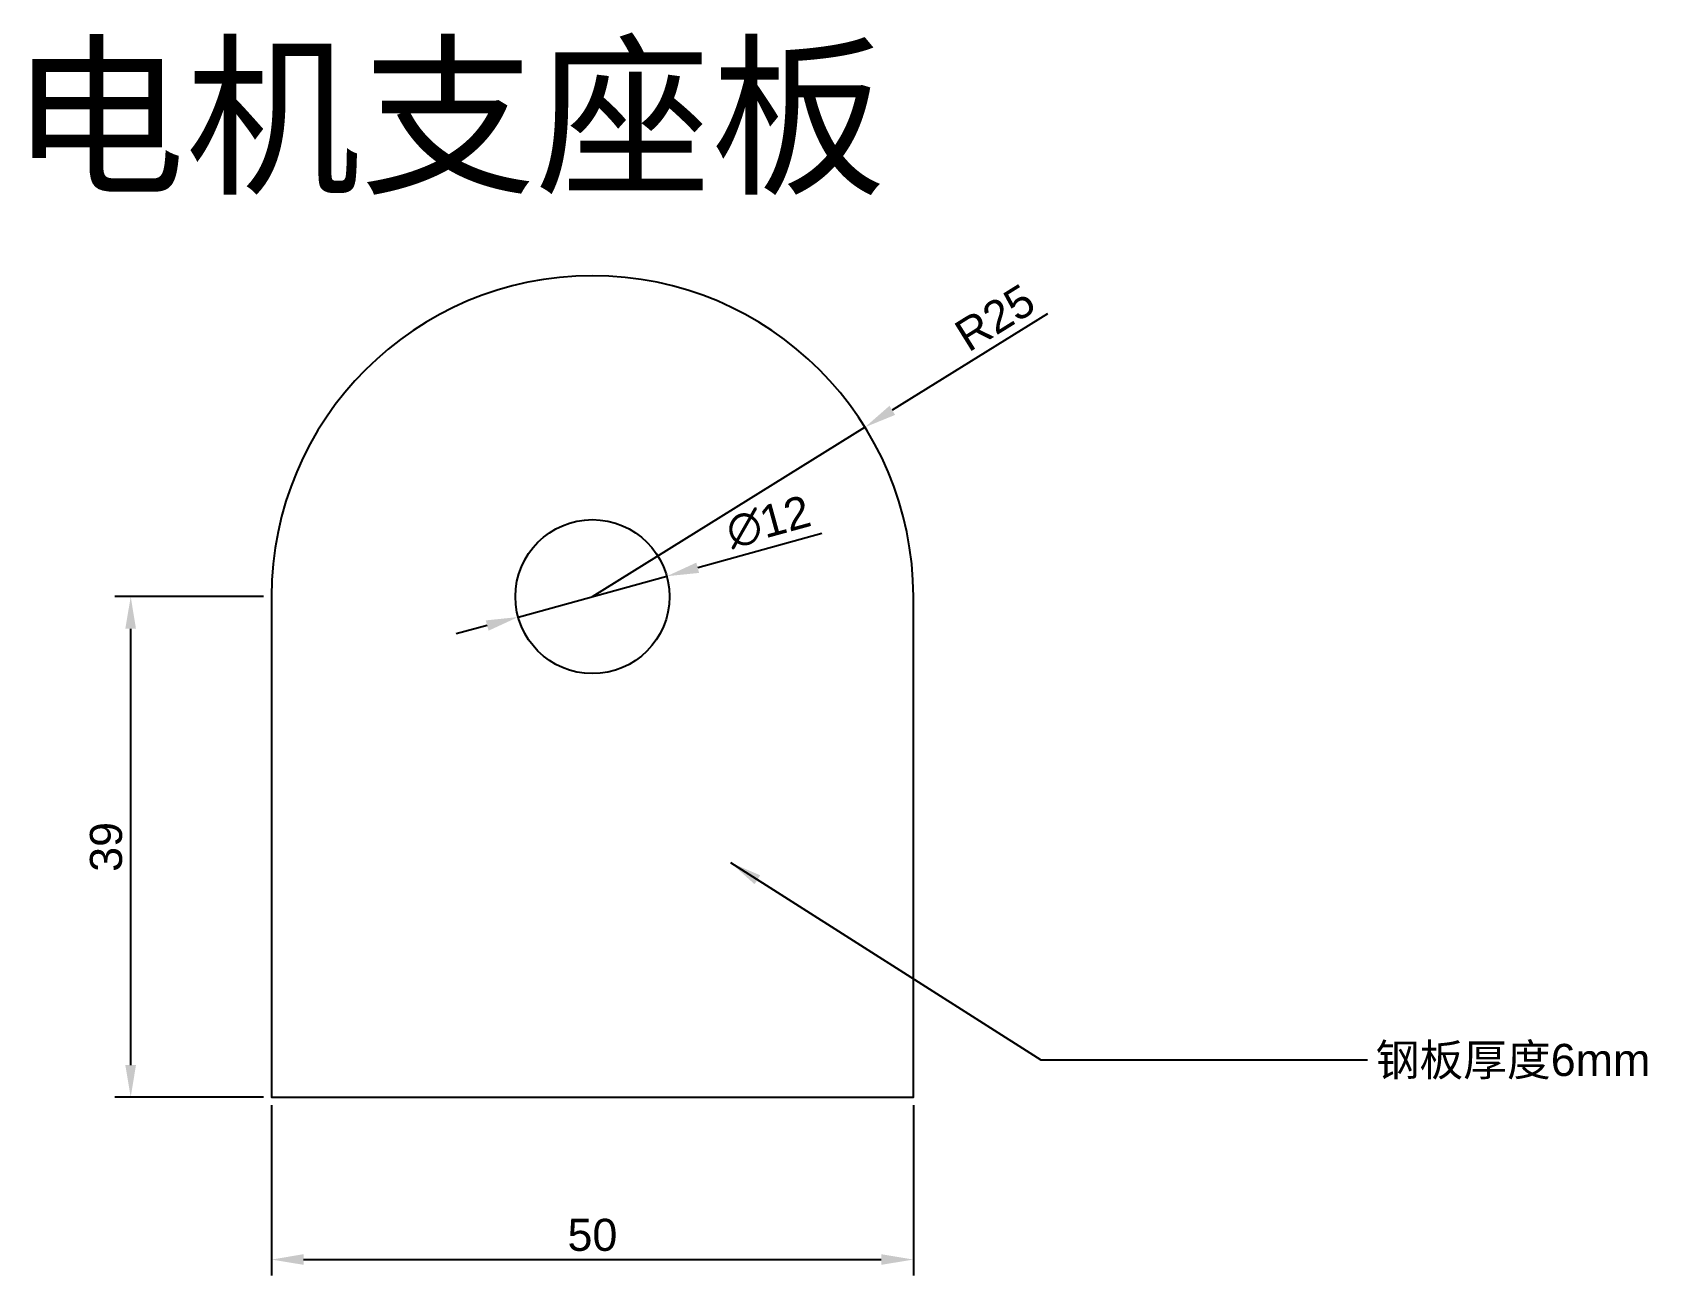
# Model space of a CAD drawing. Header units: millimetres. Extents: x -19 to 108, y -16 to 81.
import ezdxf

# ---------------------------------------------------------------- set-up
doc = ezdxf.new("R2010")
doc.units = ezdxf.units.MM
doc.styles.get("Standard").update_dxf_attribs({"font": 'arial.ttf'})
doc.dimstyles.new('ISO-25', dxfattribs={"dimtxt": 2.5, "dimasz": 2.5, "dimexe": 1.25, "dimexo": 0.625, "dimtad": 1, "dimtxsty": 'Standard', "dimcen": 2.5, "dimadec": 0, "dimazin": 0, "dimtfac": 1, "dimtmove": 0, "dimatfit": 3, "dimfxl": 1, "dimarcsym": 0})

# ---------------------------------------------------------------- blocks, each defined once
blk = doc.blocks.new('*D1')
at = {"color": 0, "lineweight": -2, "transparency": 16777216}
for p, q in [((0, -2.62), (0, -15.9)), ((50, -2.62), (50, -15.9)), ((2.5, -14.65), (47.5, -14.65))]:
    blk.add_line(p, q, dxfattribs=at)
at = {"color": 0, "transparency": 16777216}
for points in [[(2.5, -14.23), (2.5, -15.06), (0, -14.65)], [(47.5, -14.23), (47.5, -15.06), (50, -14.65)]]:
    blk.add_solid(points, dxfattribs=at)
at = {"layer": 'Defpoints', "color": 0, "transparency": 16777216}
for p in [(0, -2), (50, -2), (50, -14.65)]:
    blk.add_point(p, dxfattribs=at)
at = {"color": 0, "transparency": 16777216, "insert": (25, -12.74), "char_height": 2.5, "attachment_point": 5}
blk.add_mtext('50', dxfattribs=at)
blk = doc.blocks.new('*D2')
at = {"color": 0, "lineweight": -2, "transparency": 16777216}
for p, q in [((-0.62, 37), (-12.22, 37)), ((-10.97, 0.5), (-10.97, 34.5)), ((-0.62, -2), (-12.22, -2))]:
    blk.add_line(p, q, dxfattribs=at)
at = {"color": 0, "transparency": 16777216}
for points in [[(-11.39, 34.5), (-10.56, 34.5), (-10.97, 37)], [(-11.39, 0.5), (-10.56, 0.5), (-10.97, -2)]]:
    blk.add_solid(points, dxfattribs=at)
at = {"layer": 'Defpoints', "color": 0, "transparency": 16777216}
for p in [(-10.97, 37), (0, 37), (0, -2)]:
    blk.add_point(p, dxfattribs=at)
at = {"color": 0, "transparency": 16777216, "insert": (-12.88, 17.5), "char_height": 2.5, "attachment_point": 5, "rotation": 90}
blk.add_mtext('39', dxfattribs=at)
blk = doc.blocks.new('*D3')
at = {"color": 0, "lineweight": -2, "transparency": 16777216}
for p, q in [((42.86, 41.91), (33.2, 39.25)), ((19.21, 35.41), (30.79, 38.59)), ((16.8, 34.75), (14.39, 34.09))]:
    blk.add_line(p, q, dxfattribs=at)
at = {"color": 0, "transparency": 16777216}
for points in [[(33.09, 39.65), (33.31, 38.85), (30.79, 38.59)], [(16.69, 35.15), (16.91, 34.35), (19.21, 35.41)]]:
    blk.add_solid(points, dxfattribs=at)
at = {"layer": 'Defpoints', "color": 0, "transparency": 16777216}
for p in [(30.79, 38.59), (19.21, 35.41)]:
    blk.add_point(p, dxfattribs=at)
at = {"color": 0, "transparency": 16777216, "insert": (38.71, 42.81), "char_height": 2.5, "attachment_point": 5, "rotation": 15.3546}
blk.add_mtext('∅12', dxfattribs=at)
blk = doc.blocks.new('*D4')
at = {"color": 0, "lineweight": -2, "transparency": 16777216}
for p, q in [((60.44, 59.03), (48.36, 51.52)), ((25, 37), (46.23, 50.2))]:
    blk.add_line(p, q, dxfattribs=at)
at = {"color": 0, "transparency": 16777216}
blk.add_solid([(48.14, 51.87), (48.58, 51.16), (46.23, 50.2)], dxfattribs=at)
at = {"layer": 'Defpoints', "color": 0, "transparency": 16777216}
for p in [(46.23, 50.2), (25, 37)]:
    blk.add_point(p, dxfattribs=at)
at = {"color": 0, "transparency": 16777216, "insert": (56.36, 58.73), "char_height": 2.5, "attachment_point": 5, "rotation": 31.8644}
blk.add_mtext('R25', dxfattribs=at)

msp = doc.modelspace()

# ---------------------------------------------------------------- linework, layer by layer
at = {"color": 0}
msp.add_lwpolyline([(0, 37), (0, -2), (50, -2), (50, 37)], dxfattribs=at)
msp.add_circle((25, 37), 6, dxfattribs=at)
msp.add_arc((25, 37), 25, 0, 180, dxfattribs=at)

# ---------------------------------------------------------------- texts
at = {"color": 2}
msp.add_text('电机支座板', height=10, dxfattribs=at).set_placement((-20.344, 69.405))
at = {"color": 3, "insert": (86.016, 2.154), "char_height": 2.5, "width": 60.27326, "attachment_point": 1}
msp.add_mtext('{\\fSimSun|b0|i0|c134|p2;钢板厚度}6mm', dxfattribs=at)

# ---------------------------------------------------------------- dimensions: what is measured, and where the dimension line sits
at = {"color": 3}
dim = msp.add_radius_dim(center=(25, 37), mpoint=(46.232, 50.198), dimstyle='ISO-25', dxfattribs=at)
dim.commit()
dim.dimension.update_dxf_attribs({"geometry": '*D4', "text_midpoint": (57.361, 57.115), "dimtype": 164})
dim = msp.add_diameter_dim_2p(p1=(19.214, 35.411), p2=(30.786, 38.589), dimstyle='ISO-25', dxfattribs=at)
dim.commit()
dim.dimension.update_dxf_attribs({"geometry": '*D3', "text_midpoint": (38.714, 42.81)})
dim = msp.add_linear_dim(base=(-10.973, 37), p1=(0, -2), p2=(0, 37), angle=90, dimstyle='ISO-25', dxfattribs=at)
dim.commit()
dim.dimension.update_dxf_attribs({"geometry": '*D2', "text_midpoint": (-12.875, 17.5)})
dim = msp.add_linear_dim(base=(50, -14.646), p1=(0, -2), p2=(50, -2), dimstyle='ISO-25', dxfattribs=at)
dim.commit()
dim.dimension.update_dxf_attribs({"geometry": '*D1', "text_midpoint": (25, -12.744)})

# ---------------------------------------------------------------- leaders
at = {"color": 3, "annotation_type": 0, "has_hookline": 1, "hookline_direction": 0, "text_width": 21.726}
msp.add_leader([(35.743, 16.284), (59.926, 0.904), (85.391, 0.904)], dimstyle='ISO-25', override={"dimgap": 0.625, "dimtad": 0}, dxfattribs=at)

doc.saveas('drawing.dxf')
